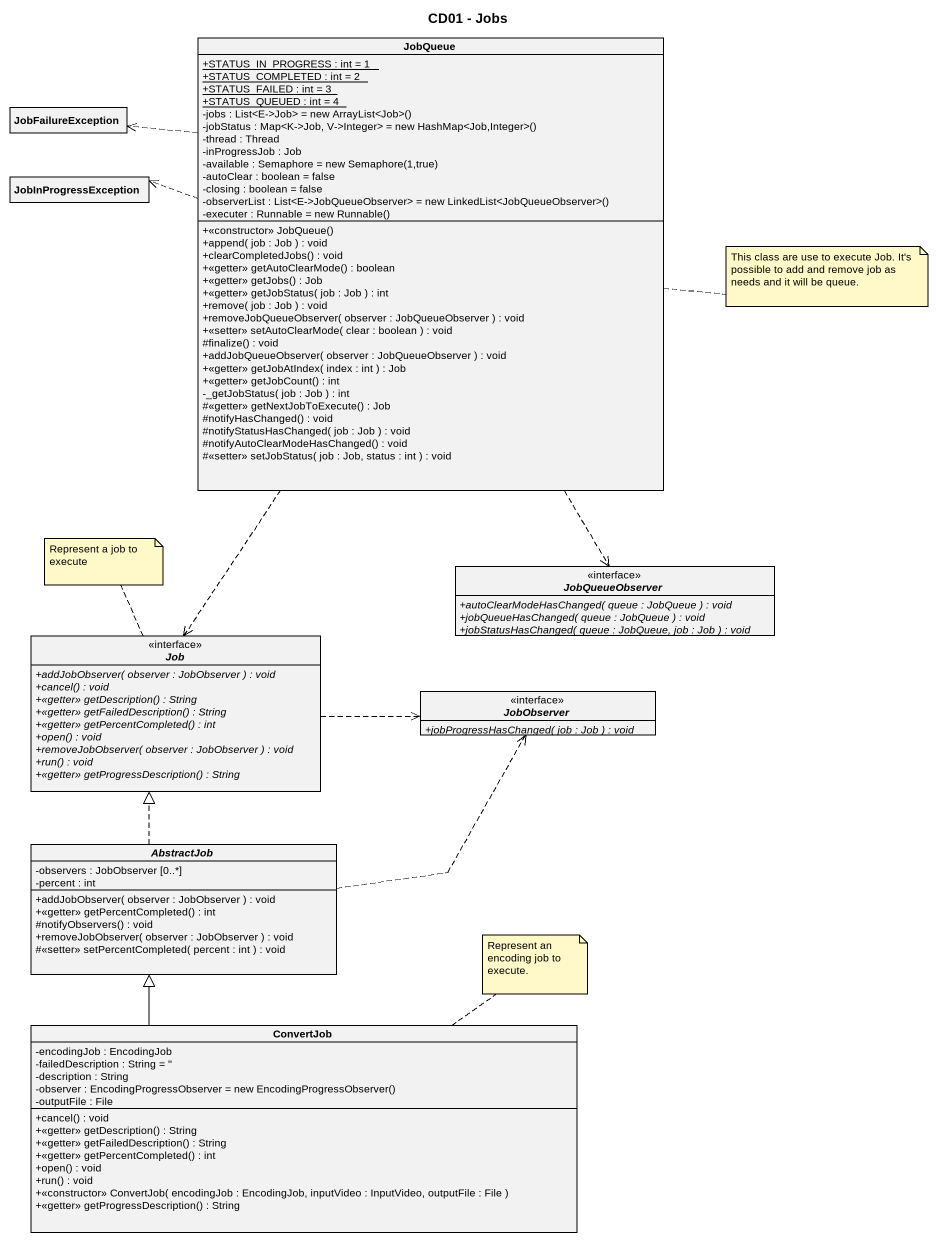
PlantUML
@startuml
title CD01 - Jobs
hide circle
hide empty members
skinparam classAttributeIconSize 0
class JobQueue {
  {static} +STATUS_IN_PROGRESS : int = 1
  {static} +STATUS_COMPLETED : int = 2
  {static} +STATUS_FAILED : int = 3
  {static} +STATUS_QUEUED : int = 4
  {field} -jobs : List<E->Job> = new ArrayList<Job>()
  {field} -jobStatus : Map<K->Job, V->Integer> = new HashMap<Job,Integer>()
  -thread : Thread
  -inProgressJob : Job
  {field} -available : Semaphore = new Semaphore(1,true)
  -autoClear : boolean = false
  -closing : boolean = false
  {field} -observerList : List<E->JobQueueObserver> = new LinkedList<JobQueueObserver>()
  {field} -executer : Runnable = new Runnable()
  +<<constructor>> JobQueue()
  +append( job : Job ) : void
  +clearCompletedJobs() : void
  +<<getter>> getAutoClearMode() : boolean
  +<<getter>> getJobs() : Job
  +<<getter>> getJobStatus( job : Job ) : int
  +remove( job : Job ) : void
  +removeJobQueueObserver( observer : JobQueueObserver ) : void
  +<<setter>> setAutoClearMode( clear : boolean ) : void
  #finalize() : void
  +addJobQueueObserver( observer : JobQueueObserver ) : void
  +<<getter>> getJobAtIndex( index : int ) : Job
  +<<getter>> getJobCount() : int
  -_getJobStatus( job : Job ) : int
  #<<getter>> getNextJobToExecute() : Job
  #notifyHasChanged() : void
  #notifyStatusHasChanged( job : Job ) : void
  #notifyAutoClearModeHasChanged() : void
  #<<setter>> setJobStatus( job : Job, status : int ) : void
}
class JobFailureException
class JobInProgressException
interface JobQueueObserver {
  {abstract} +autoClearModeHasChanged( queue : JobQueue ) : void
  {abstract} +jobQueueHasChanged( queue : JobQueue ) : void
  {abstract} +jobStatusHasChanged( queue : JobQueue, job : Job ) : void
}
interface Job {
  {abstract} +addJobObserver( observer : JobObserver ) : void
  {abstract} +cancel() : void
  {abstract} +<<getter>> getDescription() : String
  {abstract} +<<getter>> getFailedDescription() : String
  {abstract} +<<getter>> getPercentCompleted() : int
  {abstract} +open() : void
  {abstract} +removeJobObserver( observer : JobObserver ) : void
  {abstract} +run() : void
  {abstract} +<<getter>> getProgressDescription() : String
}
interface JobObserver {
  {abstract} +jobProgressHasChanged( job : Job ) : void
}
abstract class AbstractJob {
  -observers : JobObserver [0..*]
  -percent : int
  +addJobObserver( observer : JobObserver ) : void
  +<<getter>> getPercentCompleted() : int
  #notifyObservers() : void
  +removeJobObserver( observer : JobObserver ) : void
  #<<setter>> setPercentCompleted( percent : int ) : void
}
class ConvertJob {
  -encodingJob : EncodingJob
  -failedDescription : String = ''
  -description : String
  {field} -observer : EncodingProgressObserver = new EncodingProgressObserver()
  -outputFile : File
  +cancel() : void
  +<<getter>> getDescription() : String
  +<<getter>> getFailedDescription() : String
  +<<getter>> getPercentCompleted() : int
  +open() : void
  +run() : void
  +<<constructor>> ConvertJob( encodingJob : EncodingJob, inputVideo : InputVideo, outputFile : File )
  +<<getter>> getProgressDescription() : String
}
JobQueue .left.> JobFailureException
JobQueue .left.> JobInProgressException
JobQueue ..> JobQueueObserver
JobQueue ..> Job
Job .right.> JobObserver
AbstractJob .up.|> Job
AbstractJob .right.> JobObserver
ConvertJob -up-|> AbstractJob
note right of JobQueue : This class are use to execute Job. It's possible to add and remove job as needs and it will be queue.
note top of Job : Represent a job to execute
note top of ConvertJob : Represent an encoding job to execute.
@enduml
